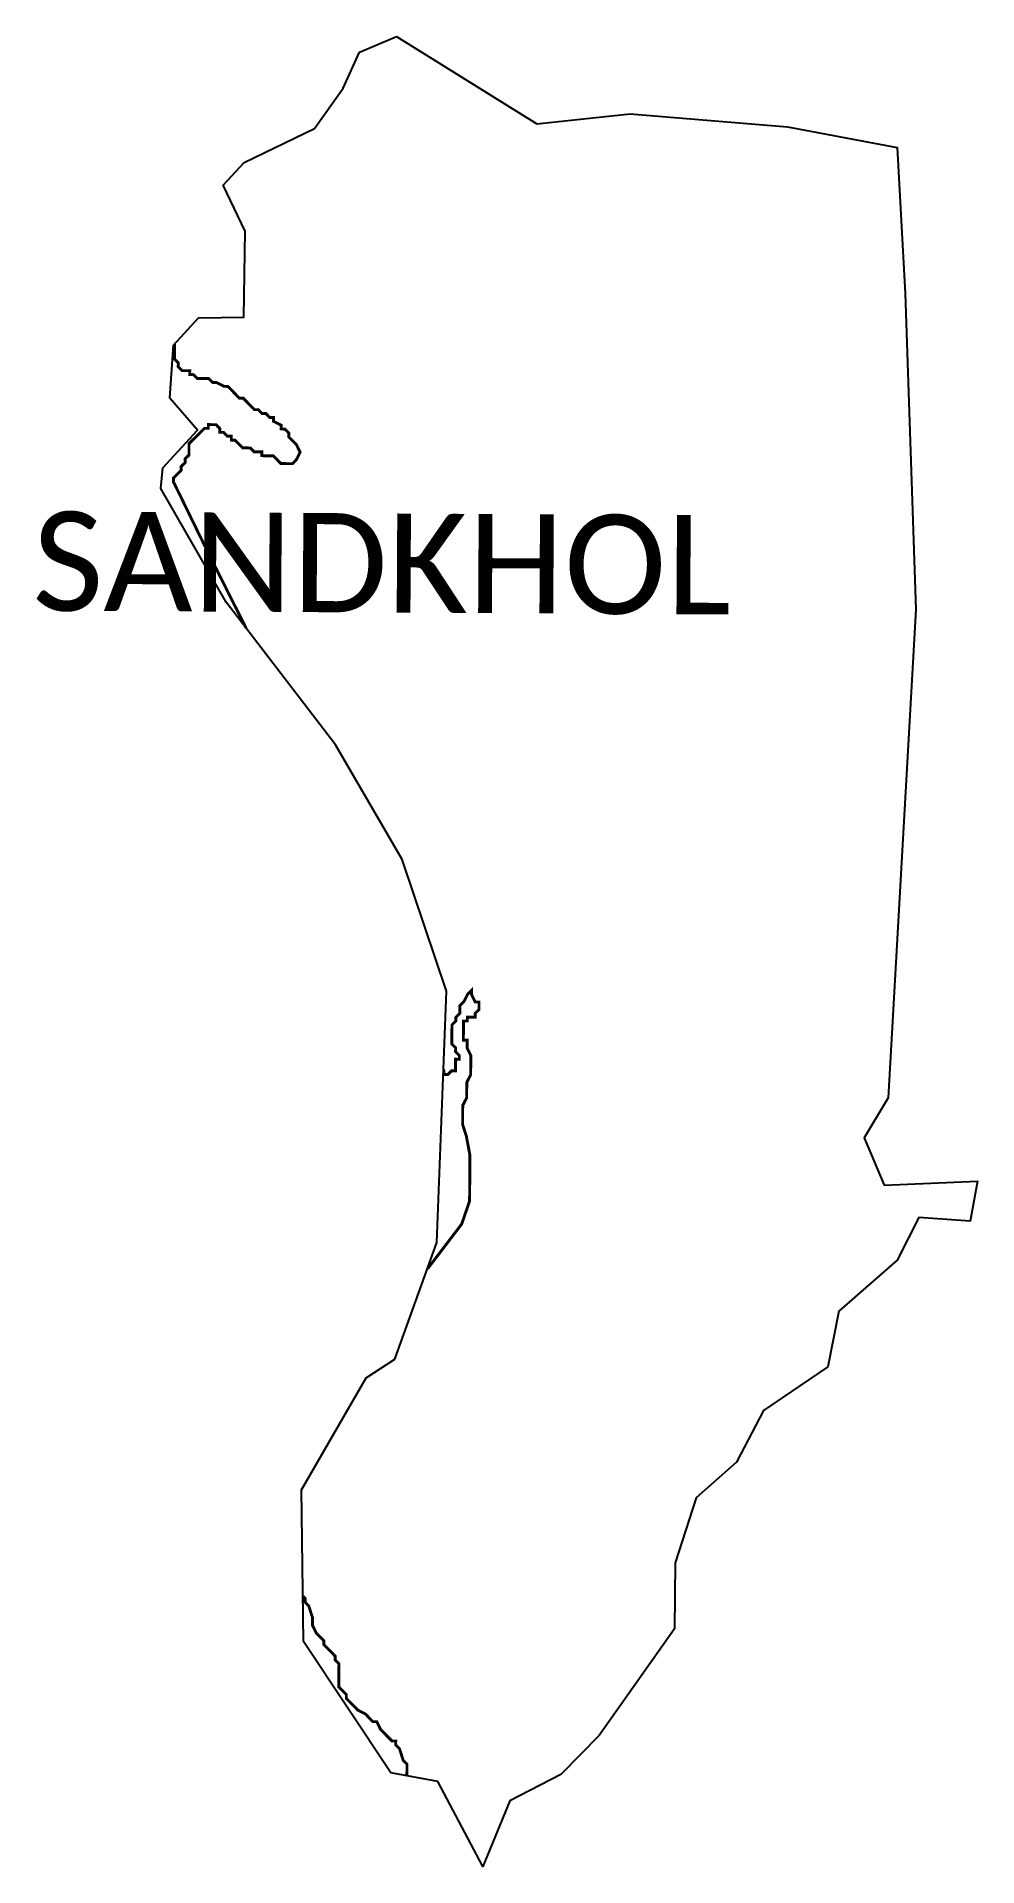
# Model space of a CAD drawing. Header units: metres. Extents: x 310644 to 311632, y 1908849 to 1910770.
import ezdxf

# ---------------------------------------------------------------- set-up
doc = ezdxf.new("R2010")
doc.units = ezdxf.units.M
for name, color, linetype in [('HAZARDS LINE', 1, 'Continuous'), ('village', 3, 'Continuous'), ('VILLAGE NAME', 250, 'Continuous')]:
    doc.layers.add(name, color=color, linetype=linetype)
doc.styles.get("Standard").update_dxf_attribs({"font": 'simplex.shx'})

msp = doc.modelspace()

# ---------------------------------------------------------------- linework, layer by layer
at = {"color": 3, "true_color": 0x00ff00, "flags": 128}
msp.add_lwpolyline([(310983.2, 1910753.3), (311022.2, 1910769.5)], dxfattribs=at)
at = {"layer": 'HAZARDS LINE', "lineweight": 18}
for points in [[(310864.3, 1910148.6, 3.02, 3.02, 0), (310823.5, 1910229.5, 3.02, 3.02, 0), (310791.9, 1910294.2, 3.02, 3.02, 0), (310787.9, 1910302.3, 3.02, 3.02, 0), (310788, 1910306.3, 3.02, 3.02, 0), (310796.1, 1910314.3, 3.02, 3.02, 0), (310796.1, 1910318.3, 3.02, 3.02, 0), (310800.2, 1910322.3, 3.02, 3.02, 0), (310800.2, 1910326.3, 3.02, 3.02, 0), (310804.3, 1910330.3, 3.02, 3.02, 0), (310804.3, 1910334.3, 3.02, 3.02, 0), (310804.3, 1910338.3, 3.02, 3.02, 0), (310804.4, 1910342.3, 3.02, 3.02, 0), (310808.4, 1910346.3, 3.02, 3.02, 0), (310812.5, 1910350.3, 3.02, 3.02, 0), (310816.6, 1910354.3, 3.02, 3.02, 0), (310820.6, 1910358.3, 3.02, 3.02, 0), (310824.6, 1910358.3, 3.02, 3.02, 0), (310824.7, 1910362.3, 3.02, 3.02, 0), (310828.7, 1910362.2, 3.02, 3.02, 0), (310832.7, 1910362.2, 3.02, 3.02, 0), (310836.7, 1910358.1, 3.02, 3.02, 0), (310836.7, 1910354.1, 3.02, 3.02, 0), (310840.7, 1910354.1, 3.02, 3.02, 0), (310844.7, 1910350, 3.02, 3.02, 0), (310848.7, 1910350, 3.02, 3.02, 0), (310848.7, 1910346, 3.02, 3.02, 0), (310852.7, 1910345.9, 3.02, 3.02, 0), (310856.7, 1910341.9, 3.02, 3.02, 0), (310860.7, 1910337.8, 3.02, 3.02, 0), (310864.7, 1910337.8, 3.02, 3.02, 0), (310868.7, 1910337.7, 3.02, 3.02, 0), (310872.7, 1910333.7, 3.02, 3.02, 0), (310876.7, 1910333.6, 3.02, 3.02, 0), (310880.7, 1910333.6, 3.02, 3.02, 0), (310880.7, 1910329.6, 3.02, 3.02, 0), (310884.7, 1910329.5, 3.02, 3.02, 0), (310888.7, 1910329.5, 3.02, 3.02, 0), (310892.8, 1910329.5, 3.02, 3.02, 0), (310900.7, 1910321.4, 3.02, 3.02, 0), (310912.8, 1910321.2, 3.02, 3.02, 0), (310916.9, 1910325.2, 3.02, 3.02, 0), (310921, 1910333.2, 3.02, 3.02, 0), (310917, 1910341.3, 3.02, 3.02, 0), (310909, 1910349.4, 3.02, 3.02, 0), (310909.1, 1910353.5, 3.02, 3.02, 0), (310905.1, 1910357.5, 3.02, 3.02, 0), (310901.1, 1910357.6, 3.02, 3.02, 0), (310901.1, 1910361.6, 3.02, 3.02, 0), (310893.1, 1910365.7, 3.02, 3.02, 0), (310893.1, 1910369.7, 3.02, 3.02, 0), (310889.1, 1910369.7, 3.02, 3.02, 0), (310885.1, 1910373.8, 3.02, 3.02, 0), (310881.1, 1910373.8, 3.02, 3.02, 0), (310877.1, 1910377.9, 3.02, 3.02, 0), (310873.1, 1910377.9, 3.02, 3.02, 0), (310869.1, 1910382, 3.02, 3.02, 0), (310861.1, 1910390.1, 3.02, 3.02, 0), (310857.1, 1910390.1, 3.02, 3.02, 0), (310853.1, 1910394.2, 3.02, 3.02, 0), (310849.1, 1910398.3, 3.02, 3.02, 0), (310845.2, 1910402.3, 3.02, 3.02, 0), (310841.1, 1910402.4, 3.02, 3.02, 0), (310833.1, 1910406.5, 3.02, 3.02, 0), (310829.1, 1910406.5, 3.02, 3.02, 0), (310825.1, 1910410.6, 3.02, 3.02, 0), (310821.1, 1910410.6, 3.02, 3.02, 0), (310817.1, 1910410.6, 3.02, 3.02, 0), (310813, 1910410.7, 3.02, 3.02, 0), (310809.1, 1910414.7, 3.02, 3.02, 0), (310805, 1910414.8, 3.02, 3.02, 0), (310805.1, 1910418.8, 3.02, 3.02, 0), (310801.1, 1910418.8, 3.02, 3.02, 0), (310797, 1910418.9, 3.02, 3.02, 0), (310793, 1910422.9, 3.02, 3.02, 0), (310793.1, 1910426.9, 3.02, 3.02, 0), (310789.1, 1910431, 3.02, 3.02, 0), (310789.1, 1910435, 3.02, 3.02, 0), (310789.2, 1910439, 3.02, 3.02, 0), (310789.2, 1910443.1, 3.02, 3.02, 0), (310789.2, 1910447.1, 3.02, 3.02, 0)], [(311054.7, 1909476, 3.02, 3.02, 0), (311078.4, 1909507, 3.02, 3.02, 0), (311090.6, 1909523, 3.02, 3.02, 0), (311098.9, 1909547.1, 3.02, 3.02, 0), (311099.2, 1909575.2, 3.02, 3.02, 0), (311099.3, 1909595.3, 3.02, 3.02, 0), (311095.5, 1909615.5, 3.02, 3.02, 0), (311091.6, 1909627.6, 3.02, 3.02, 0), (311091.7, 1909635.6, 3.02, 3.02, 0), (311091.7, 1909639.7, 3.02, 3.02, 0), (311091.7, 1909643.7, 3.02, 3.02, 0), (311091.8, 1909647.7, 3.02, 3.02, 0), (311095.9, 1909655.7, 3.02, 3.02, 0), (311095.9, 1909663.8, 3.02, 3.02, 0), (311096, 1909667.8, 3.02, 3.02, 0), (311096, 1909671.8, 3.02, 3.02, 0), (311100.1, 1909679.8, 3.02, 3.02, 0), (311100.1, 1909683.8, 3.02, 3.02, 0), (311100.2, 1909691.9, 3.02, 3.02, 0), (311100.3, 1909695.9, 3.02, 3.02, 0), (311100.3, 1909699.9, 3.02, 3.02, 0), (311096.3, 1909708, 3.02, 3.02, 0), (311096.4, 1909712, 3.02, 3.02, 0), (311096.4, 1909716.1, 3.02, 3.02, 0), (311092.4, 1909716.1, 3.02, 3.02, 0), (311092.4, 1909720.1, 3.02, 3.02, 0), (311092.5, 1909724.1, 3.02, 3.02, 0), (311092.5, 1909728.2, 3.02, 3.02, 0), (311092.5, 1909732.2, 3.02, 3.02, 0), (311092.6, 1909736.2, 3.02, 3.02, 0), (311096.6, 1909736.2, 3.02, 3.02, 0), (311096.6, 1909740.2, 3.02, 3.02, 0), (311100.7, 1909740.2, 3.02, 3.02, 0), (311104.7, 1909740.1, 3.02, 3.02, 0), (311104.7, 1909744.2, 3.02, 3.02, 0), (311108.8, 1909748.1, 3.02, 3.02, 0), (311108.8, 1909752.2, 3.02, 3.02, 0), (311108.8, 1909756.2, 3.02, 3.02, 0), (311104.8, 1909756.2, 3.02, 3.02, 0), (311100.9, 1909764.3, 3.02, 3.02, 0), (311100.9, 1909768.3, 3.02, 3.02, 0), (311096.9, 1909764.3, 3.02, 3.02, 0), (311092.8, 1909756.3, 3.02, 3.02, 0), (311088.7, 1909752.3, 3.02, 3.02, 0), (311088.7, 1909748.3, 3.02, 3.02, 0), (311088.6, 1909744.3, 3.02, 3.02, 0), (311084.6, 1909740.3, 3.02, 3.02, 0), (311084.5, 1909736.3, 3.02, 3.02, 0), (311080.5, 1909732.3, 3.02, 3.02, 0), (311080.4, 1909728.3, 3.02, 3.02, 0), (311080.4, 1909724.3, 3.02, 3.02, 0), (311080.4, 1909720.2, 3.02, 3.02, 0), (311080.3, 1909716.2, 3.02, 3.02, 0), (311080.3, 1909712.2, 3.02, 3.02, 0), (311084.3, 1909708.1, 3.02, 3.02, 0), (311084.2, 1909704.1, 3.02, 3.02, 0), (311088.2, 1909700, 3.02, 3.02, 0), (311088.2, 1909696, 3.02, 3.02, 0), (311084.2, 1909696.1, 3.02, 3.02, 0), (311084.1, 1909688, 3.02, 3.02, 0), (311084.1, 1909684, 3.02, 3.02, 0), (311080, 1909684, 3.02, 3.02, 0), (311076, 1909680, 3.02, 3.02, 0), (311072, 1909680.1, 3.02, 3.02, 0), (311072, 1909684.1, 3.02, 3.02, 0), (311071.6, 1909685.2, 3.02, 3.02, 0)], [(311033.1, 1908943.9, 3.02, 3.02, 0), (311033.1, 1908944.1, 3.02, 3.02, 0), (311033.2, 1908952.2, 3.02, 3.02, 0), (311033.2, 1908956.2, 3.02, 3.02, 0), (311029.2, 1908960.3, 3.02, 3.02, 0), (311025.3, 1908972.4, 3.02, 3.02, 0), (311021.3, 1908976.4, 3.02, 3.02, 0), (311021.4, 1908980.4, 3.02, 3.02, 0), (311017.4, 1908980.5, 3.02, 3.02, 0), (311013.4, 1908984.5, 3.02, 3.02, 0), (311009.4, 1908988.6, 3.02, 3.02, 0), (311005.4, 1908992.7, 3.02, 3.02, 0), (311001.5, 1909000.7, 3.02, 3.02, 0), (310997.4, 1909000.8, 3.02, 3.02, 0), (310993.4, 1909004.8, 3.02, 3.02, 0), (310989.5, 1909008.9, 3.02, 3.02, 0), (310981.4, 1909013, 3.02, 3.02, 0), (310977.5, 1909017.1, 3.02, 3.02, 0), (310973.5, 1909021.1, 3.02, 3.02, 0), (310969.5, 1909025.2, 3.02, 3.02, 0), (310969.5, 1909029.2, 3.02, 3.02, 0), (310965.5, 1909033.3, 3.02, 3.02, 0), (310961.6, 1909037.3, 3.02, 3.02, 0), (310961.6, 1909041.3, 3.02, 3.02, 0), (310961.6, 1909045.4, 3.02, 3.02, 0), (310961.7, 1909049.4, 3.02, 3.02, 0), (310961.7, 1909057.4, 3.02, 3.02, 0), (310961.8, 1909061.5, 3.02, 3.02, 0), (310957.8, 1909065.5, 3.02, 3.02, 0), (310957.8, 1909069.5, 3.02, 3.02, 0), (310953.8, 1909073.6, 3.02, 3.02, 0), (310949.8, 1909077.7, 3.02, 3.02, 0), (310945.9, 1909081.7, 3.02, 3.02, 0), (310945.9, 1909085.7, 3.02, 3.02, 0), (310941.9, 1909089.8, 3.02, 3.02, 0), (310937.9, 1909093.9, 3.02, 3.02, 0), (310934, 1909101.9, 3.02, 3.02, 0), (310934, 1909110, 3.02, 3.02, 0), (310930.1, 1909122.1, 3.02, 3.02, 0), (310926.2, 1909126.2, 3.02, 3.02, 0), (310926.2, 1909130.2, 3.02, 3.02, 0), (310923.9, 1909132.5, 3.02, 3.02, 0)]]:
    msp.add_lwpolyline(points, format="xyseb", dxfattribs=at)
at = {"layer": 'village', "color": 3, "true_color": 0x00ff00}
for points in [[(311534.3, 1909563.9, 0), (311632.2, 1909568, 0), (311624.5, 1909526.1, 0), (311570.6, 1909529.9, 0), (311547.9, 1909485.3, 0), (311486.8, 1909431.6, 0), (311475.1, 1909373.3, 0), (311407.4, 1909327.5, 0), (311379.1, 1909273.1, 0), (311336.9, 1909235.8, 0), (311314.9, 1909167.5, 0), (311314, 1909098.3, 0), (311235, 1908986.4, 0), (311194.9, 1908945.2, 0), (311141.2, 1908917.8, 0), (311112.9, 1908848.8, 0), (311065.5, 1908937.8, 0), (311016.3, 1908947, 0), (310924.6, 1909084.9, 0), (310922.4, 1909244.2, 0), (310990.4, 1909361.7, 0), (311020.4, 1909381.1, 0), (311064.7, 1909503.6, 0), (311074.7, 1909767.5, 0), (311028, 1909905.7, 0), (310958.3, 1910026.2, 0), (310843.3, 1910176, 0), (310774.6, 1910295.3, 0), (310776.7, 1910316.7, 0), (310813.1, 1910356.5, 0), (310784.2, 1910389.9, 0), (310787.9, 1910445.7, 0), (310814.4, 1910474.2, 0), (310861.8, 1910475.1, 0), (310863.4, 1910565.4, 0), (310840.1, 1910613.7, 0), (310862.3, 1910637.4, 0), (310936.1, 1910673.2, 0), (310966.3, 1910715.4, 0), (310983.2, 1910753.3, 0)], [(311022.2, 1910769.5, 0), (311169.5, 1910678, 0), (311267.7, 1910688.5, 0), (311432.9, 1910674.9, 0), (311547.8, 1910653, 0), (311556.4, 1910500, 0), (311567.5, 1910168.1, 0), (311538.3, 1909655.6, 0), (311513.4, 1909613.5, 0), (311534.3, 1909563.9, 0)]]:
    msp.add_polyline3d(points, dxfattribs=at)

# ---------------------------------------------------------------- texts
at = {"layer": 'VILLAGE NAME', "insert": (310640.4, 1910271.1), "char_height": 104.042, "attachment_point": 1, "rotation": 359.6762}
msp.add_mtext_dynamic_manual_height_columns('{\\fCalibri|b0|i0|c0|p34;SANDKHOL}', width=1028.721, gutter_width=520.2, heights=[0], dxfattribs=at)

doc.saveas('drawing.dxf')
